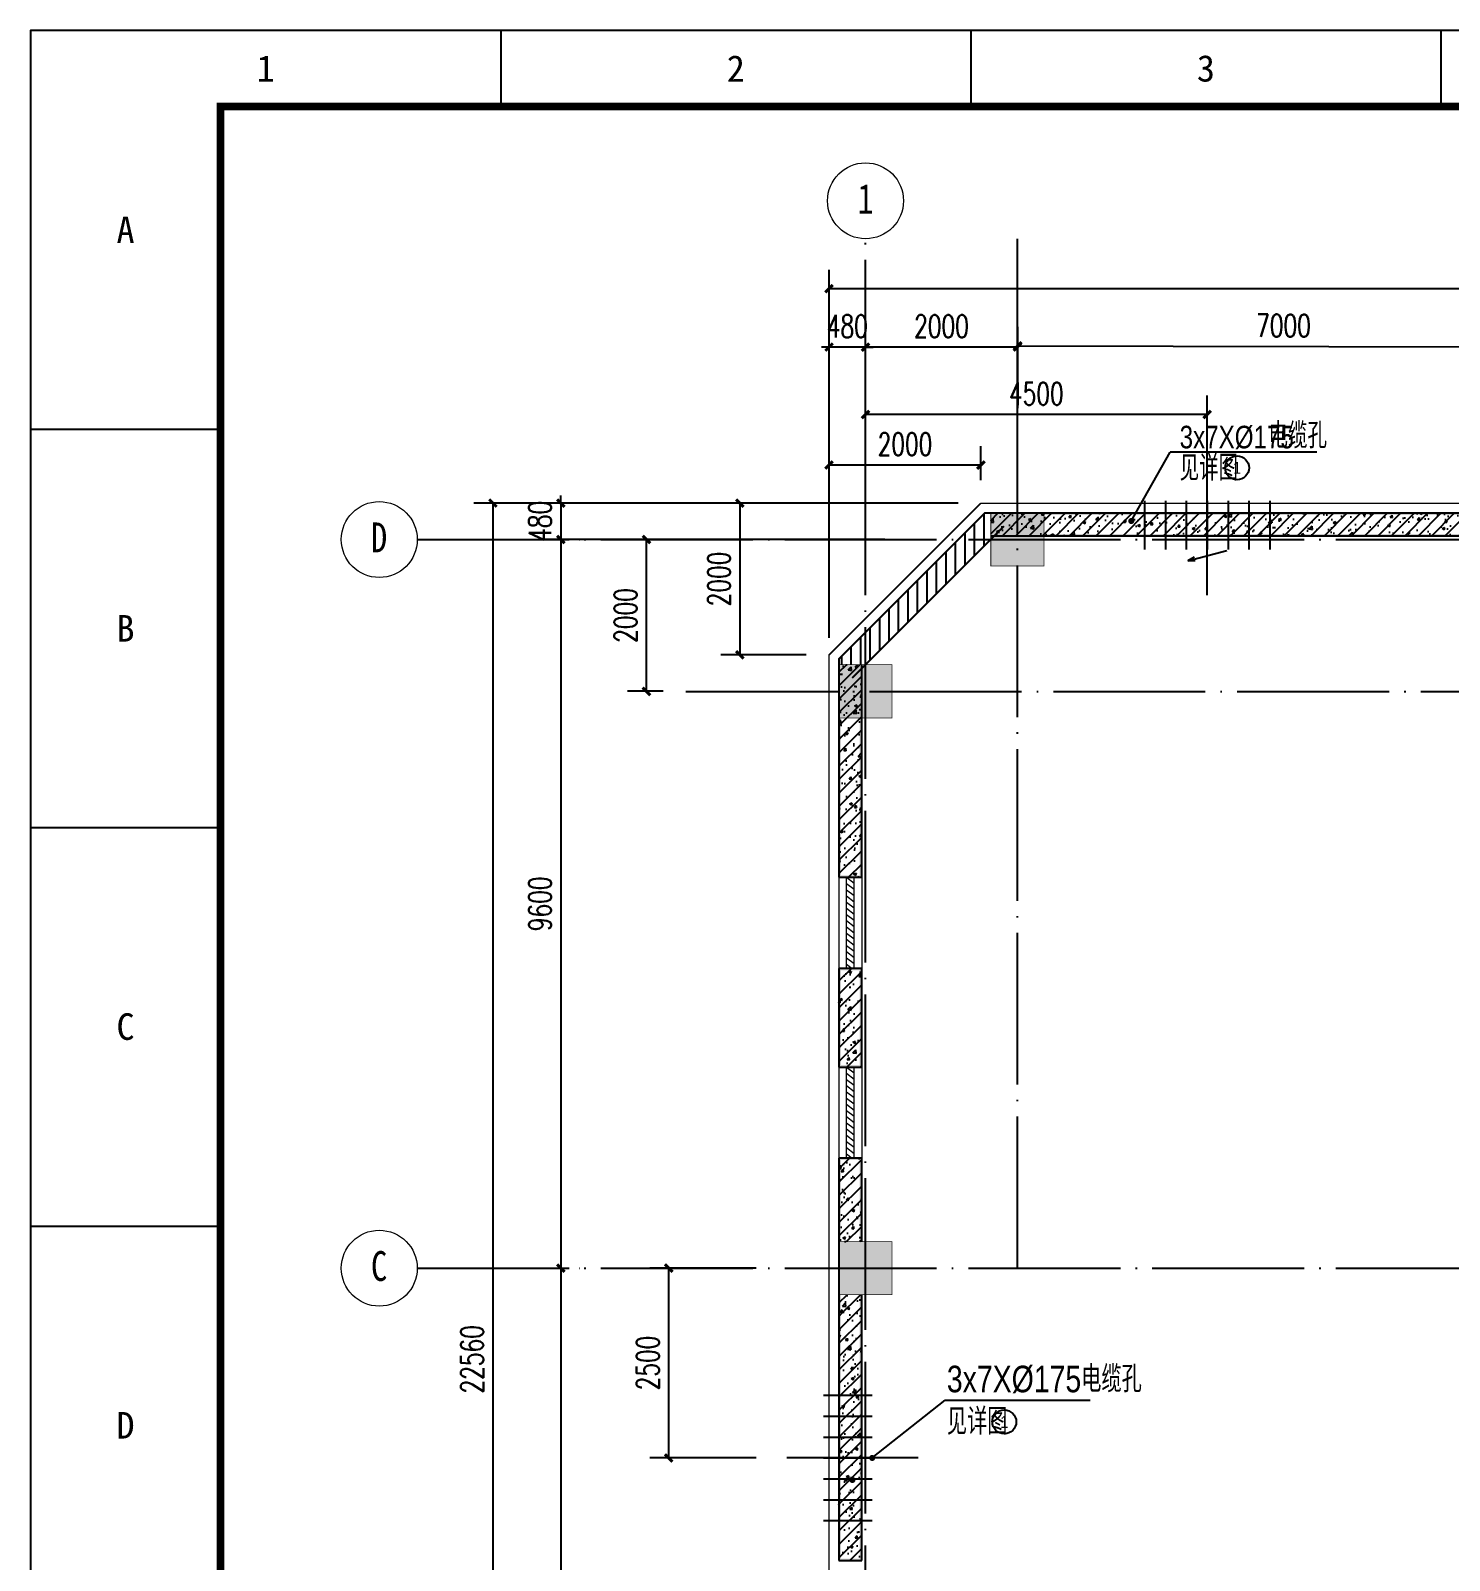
# Model space of a CAD drawing. Extents: x 3213259 to 3716512, y 332899 to 392399.
# Drawn here: x 3357549 to 3376235, y 372194 to 392349 of the extents above; entities that cross this region are included whole.
import ezdxf
from ezdxf.enums import TextEntityAlignment as Align

# ---------------------------------------------------------------- set-up
doc = ezdxf.new("R2010")
doc.units = 0
doc.header["$LTSCALE"] = 1000
doc.header["$MEASUREMENT"] = 0
doc.linetypes.add('ACAD_ISO04W100', pattern=[30, 24, -3, 0, -3])
doc.linetypes.add('DOTE', pattern=[2.42, 2, -0.2, 0.02, -0.2])
for name, color, linetype in [('AXIS', 3, 'Continuous'), ('DIM_LEAD', 3, 'Continuous'), ('DIM_SYMB', 3, 'Continuous'), ('DOTE', 1, 'DOTE'), ('JQFrame_DefaultLayer', 7, 'Continuous'), ('M_Hatch', 254, 'Continuous'), ('M_Thick', 6, 'Continuous'), ('PUB_HATCH', 8, 'Continuous'), ('PUB_TEXT', 7, 'Continuous'), ('PUB_WALL', 9, 'Continuous'), ('WALL', 7, 'Continuous'), ('电气提资', 6, 'Continuous'), ('结构柱', 7, 'Continuous')]:
    doc.layers.add(name, color=color, linetype=linetype)
for name, color, linetype, lineweight in [('JZX_ViewLine', 30, 'Continuous', 0), ('S-GRID-IDEN', 7, 'Continuous', 18), ('window', 141, 'Continuous', 5)]:
    doc.layers.add(name, color=color, linetype=linetype, lineweight=lineweight)
doc.styles.add('_TCH_DIM_T3', font='SIMPLEX.shx', dxfattribs={"width": 0.705882, "bigfont": 'GBCBIG'})
doc.styles.add('JQFrame_markText', font='txt')
doc.styles.add('sepd_yb2', font='sepd_gbe.shx', dxfattribs={"width": 0.8, "bigfont": 'sepd_gbc.shx'})
doc.dimstyles.new('_TCH_ARCH&&100', dxfattribs={"dimtxt": 297.5, "dimasz": 100, "dimexe": 250, "dimexo": 300, "dimgap": 126.25, "dimtad": 1, "dimdec": 0, "dimzin": 0, "dimdsep": 46, "dimtxsty": '_TCH_DIM_T3', "dimblk": 'ARCHTICK', "dimcen": 0.09, "dimclrt": 7, "dimazin": 2, "dimtfac": 1, "dimtdec": 0, "dimtix": 1, "dimtmove": 2, "dimatfit": 3, "dimfxl": 1, "dimtolj": 1, "dimtzin": 0, "dimarcsym": 0})
pattern_1 = [(45, (1020450.6, -428190.25), (-88.3883476, 88.3883476), []), (50, (1020450.6, -428190.25), (358.63009, -31.376067), [37.5, -412.5]), (355, (1020450.6, -428190.25), (-69.375667, 376.096067), [30, -330]), (100.4514, (1020480.5, -428192.86), (289.25469, 344.71977), [31.870095, -350.571056]), (46.1842, (1020450.6, -428090.25), (533.620524, -82.75951), [56.25, -618.75]), (96.6356, (1020495.07, -428097.14), (467.33135, 487.05894), [47.80514, -525.8565]), (351.1842, (1020450.6, -428090.25), (467.33097, 487.0593), [45, -495]), (21, (1020500.6, -428115.25), (298.453526, -201.309445), [37.5, -412.5]), (326, (1020500.6, -428115.25), (121.657666, 362.57502), [30, -330]), (71.4514, (1020525.48, -428132.02), (420.111314, 161.26525), [31.870095, -350.571056]), (37.5, (1020450.6, -428190.25), (6.0799277, 166.446927), [0, -326, 0, -335, 0, -331.25]), (7.5, (1020450.6, -428190.25), (131.534769, 197.205856), [0, -191, 0, -318.5, 0, -126.25]), (327.5, (1020339.1, -428190.25), (266.911218, -11.277436), [0, -125, 0, -390, 0, -517.5]), (317.5, (1020289.1, -428190.25), (291.593085, 50.052491), [0, -162.5, 0, -259, 0, -367.5])]

# ---------------------------------------------------------------- blocks, each defined once
blk = doc.blocks.new('JQStandardFrame-{2F40822963A54541BFAD0D905C8B126F}')
at = {"layer": 'JQFrame_DefaultLayer', "color": 3}
blk.add_lwpolyline([(0, 0), (743, 0), (743, 420), (0, 420)], close=True, dxfattribs=at)
for points in [[(61.92, 420), (61.92, 410)], [(123.83, 420), (123.83, 410)], [(185.75, 420), (185.75, 410)], [(0, 367.5), (25, 367.5)], [(0, 315), (25, 315)], [(0, 262.5), (25, 262.5)]]:
    blk.add_lwpolyline(points, dxfattribs=at)
at = {"layer": 'JQFrame_DefaultLayer', "color": 3, "const_width": 1}
blk.add_lwpolyline([(25, 10), (733, 10), (733, 410), (25, 410)], close=True, dxfattribs=at)
at = {"layer": 'JQFrame_DefaultLayer', "color": 3, "char_height": 3.5, "attachment_point": 5, "style": 'JQFrame_markText'}
for s, insert in [('1', (30.96, 415)), ('2', (92.88, 415)), ('3', (154.79, 415)), ('A', (12.5, 393.75)), ('B', (12.5, 341.25)), ('C', (12.5, 288.75)), ('D', (12.5, 236.25))]:
    blk.add_mtext(s, dxfattribs=dict(at, insert=insert))
blk = doc.blocks.new('_ArchTick')
at = {"color": 0, "linetype": 'ByBlock', "const_width": 0.4}
blk.add_lwpolyline([(-0.5, -0.5), (0.5, 0.5)], dxfattribs=at)
blk = doc.blocks.new('*D223')
at = {"layer": 'AXIS', "color": 0, "lineweight": -2}
for p, q in [((3369765, 386124), (3366640, 386124)), ((3366890, 386124), (3366890, 384124)), ((3367765, 384124), (3366640, 384124))]:
    blk.add_line(p, q, dxfattribs=at)
at = {"layer": 'Defpoints', "color": 0}
for p in [(3370065, 386124), (3366890, 384124), (3368065, 384124)]:
    blk.add_point(p, dxfattribs=at)
at = {"layer": 'AXIS', "color": 0, "lineweight": -2, "xscale": 100, "yscale": 100, "zscale": 100}
for p, rotation in [((3366890, 386124), 90), ((3366890, 384124), 270)]:
    blk.add_blockref('_ArchTick', p, dxfattribs=dict(at, rotation=rotation))
at = {"layer": 'AXIS', "color": 7, "insert": (3366615, 385124), "char_height": 297.5, "attachment_point": 5, "rotation": 90, "style": '_TCH_DIM_T3'}
blk.add_mtext('\\A1;2000', dxfattribs=at)
blk = doc.blocks.new('*D222')
at = {"layer": 'AXIS', "color": 0, "lineweight": -2}
for p, q in [((3368065, 386424), (3368065, 386875)), ((3370065, 386424), (3370065, 386875)), ((3370065, 386625), (3368065, 386625))]:
    blk.add_line(p, q, dxfattribs=at)
at = {"layer": 'Defpoints', "color": 0}
for p in [(3368065, 386625), (3368065, 386124), (3370065, 386124)]:
    blk.add_point(p, dxfattribs=at)
at = {"layer": 'AXIS', "color": 0, "lineweight": -2, "xscale": 100, "yscale": 100, "zscale": 100, "rotation": 180}
blk.add_blockref('_ArchTick', (3368065, 386625), dxfattribs=at)
at = {"layer": 'AXIS', "color": 0, "lineweight": -2, "xscale": 100, "yscale": 100, "zscale": 100}
blk.add_blockref('_ArchTick', (3370065, 386625), dxfattribs=at)
at = {"layer": 'AXIS', "color": 7, "insert": (3369065, 386900), "char_height": 297.5, "attachment_point": 5, "style": '_TCH_DIM_T3'}
blk.add_mtext('\\A1;2000', dxfattribs=at)
blk = doc.blocks.new('*D221')
at = {"layer": 'AXIS', "color": 0, "lineweight": -2}
for p, q in [((3368545, 386294), (3368545, 388429)), ((3370545, 386294), (3370545, 388429)), ((3370545, 388179), (3368545, 388179))]:
    blk.add_line(p, q, dxfattribs=at)
at = {"layer": 'Defpoints', "color": 0}
for p in [(3368545, 388179), (3368545, 385994), (3370545, 385994)]:
    blk.add_point(p, dxfattribs=at)
at = {"layer": 'AXIS', "color": 0, "lineweight": -2, "xscale": 100, "yscale": 100, "zscale": 100, "rotation": 180}
blk.add_blockref('_ArchTick', (3368545, 388179), dxfattribs=at)
at = {"layer": 'AXIS', "color": 0, "lineweight": -2, "xscale": 100, "yscale": 100, "zscale": 100}
blk.add_blockref('_ArchTick', (3370545, 388179), dxfattribs=at)
at = {"layer": 'AXIS', "color": 7, "insert": (3369545, 388454), "char_height": 297.5, "attachment_point": 5, "style": '_TCH_DIM_T3'}
blk.add_mtext('\\A1;2000', dxfattribs=at)
blk = doc.blocks.new('*D220')
at = {"layer": 'AXIS', "color": 0, "lineweight": -2}
for p, q in [((3364533, 376044), (3364533, 367044)), ((3364777, 376044), (3364783, 376044)), ((3364777, 367044), (3364783, 367044))]:
    blk.add_line(p, q, dxfattribs=at)
at = {"layer": 'Defpoints', "color": 0}
for p in [(3364477, 376044), (3364477, 367044), (3364533, 367044)]:
    blk.add_point(p, dxfattribs=at)
at = {"layer": 'AXIS', "color": 0, "lineweight": -2, "xscale": 100, "yscale": 100, "zscale": 100}
for p, rotation in [((3364533, 376044), 90), ((3364533, 367044), 270)]:
    blk.add_blockref('_ArchTick', p, dxfattribs=dict(at, rotation=rotation))
at = {"layer": 'AXIS', "color": 7, "insert": (3364258, 371544), "char_height": 297.5, "attachment_point": 5, "rotation": 90, "style": '_TCH_DIM_T3'}
blk.add_mtext('\\A1;9000', dxfattribs=at)
blk = doc.blocks.new('*D219')
at = {"layer": 'AXIS', "color": 0, "lineweight": -2}
for p, q in [((3368065, 384348), (3368065, 389199)), ((3414925, 384348), (3414925, 389199)), ((3368065, 388949), (3414925, 388949))]:
    blk.add_line(p, q, dxfattribs=at)
at = {"layer": 'Defpoints', "color": 0}
for p in [(3414925, 388949), (3368065, 384048), (3414925, 384048)]:
    blk.add_point(p, dxfattribs=at)
at = {"layer": 'AXIS', "color": 0, "lineweight": -2, "xscale": 100, "yscale": 100, "zscale": 100, "rotation": 180}
blk.add_blockref('_ArchTick', (3368065, 388949), dxfattribs=at)
at = {"layer": 'AXIS', "color": 0, "lineweight": -2, "xscale": 100, "yscale": 100, "zscale": 100}
blk.add_blockref('_ArchTick', (3414925, 388949), dxfattribs=at)
at = {"layer": 'AXIS', "color": 7, "insert": (3391495, 389224), "char_height": 297.5, "attachment_point": 5, "style": '_TCH_DIM_T3'}
blk.add_mtext('\\A1;46860', dxfattribs=at)
blk = doc.blocks.new('*D218')
at = {"layer": 'AXIS', "color": 0, "lineweight": -2}
for p, q in [((3368065, 385944), (3368065, 388429)), ((3368545, 385944), (3368545, 388429)), ((3368065, 388179), (3367965, 388179)), ((3368545, 388179), (3368065, 388179)), ((3368545, 388179), (3368645, 388179))]:
    blk.add_line(p, q, dxfattribs=at)
at = {"layer": 'Defpoints', "color": 0}
for p in [(3368065, 388179), (3368065, 385644), (3368545, 385644)]:
    blk.add_point(p, dxfattribs=at)
at = {"layer": 'AXIS', "color": 0, "lineweight": -2, "xscale": 100, "yscale": 100, "zscale": 100}
blk.add_blockref('_ArchTick', (3368065, 388179), dxfattribs=at)
at = {"layer": 'AXIS', "color": 0, "lineweight": -2, "xscale": 100, "yscale": 100, "zscale": 100, "rotation": 180}
blk.add_blockref('_ArchTick', (3368545, 388179), dxfattribs=at)
at = {"layer": 'AXIS', "color": 7, "insert": (3368305, 388454), "char_height": 297.5, "attachment_point": 5, "style": '_TCH_DIM_T3'}
blk.add_mtext('\\A1;480', dxfattribs=at)
blk = doc.blocks.new('*D216')
at = {"layer": 'AXIS', "color": 0, "lineweight": -2}
for p, q in [((3365880, 385644), (3365410, 385644)), ((3365660, 383644), (3365660, 385644)), ((3365880, 383644), (3365410, 383644))]:
    blk.add_line(p, q, dxfattribs=at)
at = {"layer": 'Defpoints', "color": 0}
for p in [(3365660, 385644), (3366180, 385644), (3366180, 383644)]:
    blk.add_point(p, dxfattribs=at)
at = {"layer": 'AXIS', "color": 0, "lineweight": -2, "xscale": 100, "yscale": 100, "zscale": 100}
for p, rotation in [((3365660, 385644), 90), ((3365660, 383644), 270)]:
    blk.add_blockref('_ArchTick', p, dxfattribs=dict(at, rotation=rotation))
at = {"layer": 'AXIS', "color": 7, "insert": (3365385, 384644), "char_height": 297.5, "attachment_point": 5, "rotation": 90, "style": '_TCH_DIM_T3'}
blk.add_mtext('\\A1;2000', dxfattribs=at)
blk = doc.blocks.new('*D215')
at = {"layer": 'AXIS', "color": 0, "lineweight": -2}
for p, q in [((3365546, 386124), (3363388, 386124)), ((3363638, 386124), (3363638, 363564)), ((3365546, 363564), (3363388, 363564))]:
    blk.add_line(p, q, dxfattribs=at)
at = {"layer": 'Defpoints', "color": 0}
for p in [(3365846, 386124), (3363638, 363564), (3365846, 363564)]:
    blk.add_point(p, dxfattribs=at)
at = {"layer": 'AXIS', "color": 0, "lineweight": -2, "xscale": 100, "yscale": 100, "zscale": 100}
for p, rotation in [((3363638, 386124), 90), ((3363638, 363564), 270)]:
    blk.add_blockref('_ArchTick', p, dxfattribs=dict(at, rotation=rotation))
at = {"layer": 'AXIS', "color": 7, "insert": (3363363, 374844), "char_height": 297.5, "attachment_point": 5, "rotation": 90, "style": '_TCH_DIM_T3'}
blk.add_mtext('\\A1;22560', dxfattribs=at)
blk = doc.blocks.new('*D214')
at = {"layer": 'AXIS', "color": 0, "lineweight": -2}
for p, q in [((3364533, 385644), (3364533, 376044)), ((3364777, 385644), (3364783, 385644)), ((3364777, 376044), (3364783, 376044))]:
    blk.add_line(p, q, dxfattribs=at)
at = {"layer": 'Defpoints', "color": 0}
for p in [(3364477, 385644), (3364477, 376044), (3364533, 376044)]:
    blk.add_point(p, dxfattribs=at)
at = {"layer": 'AXIS', "color": 0, "lineweight": -2, "xscale": 100, "yscale": 100, "zscale": 100}
for p, rotation in [((3364533, 385644), 90), ((3364533, 376044), 270)]:
    blk.add_blockref('_ArchTick', p, dxfattribs=dict(at, rotation=rotation))
at = {"layer": 'AXIS', "color": 7, "insert": (3364258, 380844), "char_height": 297.5, "attachment_point": 5, "rotation": 90, "style": '_TCH_DIM_T3'}
blk.add_mtext('\\A1;9600', dxfattribs=at)
blk = doc.blocks.new('*D213')
at = {"layer": 'AXIS', "color": 0, "lineweight": -2}
for p, q in [((3364533, 386124), (3364533, 386224)), ((3368798, 386124), (3364283, 386124)), ((3364533, 386124), (3364533, 385644)), ((3368798, 385644), (3364283, 385644)), ((3364533, 385644), (3364533, 385544))]:
    blk.add_line(p, q, dxfattribs=at)
at = {"layer": 'Defpoints', "color": 0}
for p in [(3369098, 386124), (3364533, 385644), (3369098, 385644)]:
    blk.add_point(p, dxfattribs=at)
at = {"layer": 'AXIS', "color": 0, "lineweight": -2, "xscale": 100, "yscale": 100, "zscale": 100}
for p, rotation in [((3364533, 386124), 270), ((3364533, 385644), 90)]:
    blk.add_blockref('_ArchTick', p, dxfattribs=dict(at, rotation=rotation))
at = {"layer": 'AXIS', "color": 7, "insert": (3364258, 385884), "char_height": 297.5, "attachment_point": 5, "rotation": 90, "style": '_TCH_DIM_T3'}
blk.add_mtext('\\A1;480', dxfattribs=at)
blk = doc.blocks.new('*D211')
at = {"layer": 'AXIS', "color": 0, "lineweight": -2}
for p, q in [((3368545, 385209), (3368545, 387540)), ((3373045, 385209), (3373045, 387540)), ((3373045, 387290), (3368545, 387290))]:
    blk.add_line(p, q, dxfattribs=at)
at = {"layer": 'Defpoints', "color": 0}
for p in [(3368545, 387290), (3368545, 384909), (3373045, 384909)]:
    blk.add_point(p, dxfattribs=at)
at = {"layer": 'AXIS', "color": 0, "lineweight": -2, "xscale": 100, "yscale": 100, "zscale": 100, "rotation": 180}
blk.add_blockref('_ArchTick', (3368545, 387290), dxfattribs=at)
at = {"layer": 'AXIS', "color": 0, "lineweight": -2, "xscale": 100, "yscale": 100, "zscale": 100}
blk.add_blockref('_ArchTick', (3373045, 387290), dxfattribs=at)
at = {"layer": 'AXIS', "color": 7, "insert": (3370795, 387565), "char_height": 297.5, "attachment_point": 5, "style": '_TCH_DIM_T3'}
blk.add_mtext('\\A1;4500', dxfattribs=at)
blk = doc.blocks.new('A$C31D42C8E')
at = {"layer": '电气提资', "color": 7}
blk.add_line((0, 775), (0, -957), dxfattribs=at)
at = {"layer": '电气提资', "color": 1, "linetype": 'ACAD_ISO04W100', "ltscale": 50}
for p, q in [((-825, -470), (-825, 170)), ((-550, -470), (-550, 170)), ((-275, -470), (-275, 170)), ((0, -470), (0, 170)), ((275, -470), (275, 170)), ((550, -470), (550, 170)), ((825, -470), (825, 170))]:
    blk.add_line(p, q, dxfattribs=at)
blk = doc.blocks.new('$WINLIB2D$00000039')
at = {"color": 0}
for points in [[(-0.5, 0.5), (-0.5, -0.5)], [(0.5, 0.5), (-0.5, 0.5)], [(0.5, -0.5), (0.5, 0.5)], [(-0.5, 0.167), (0.5, 0.167)], [(-0.452, -0.167), (-0.5, 0.084)], [(-0.384, -0.167), (-0.448, 0.167)], [(-0.316, -0.167), (-0.38, 0.167)], [(-0.248, -0.167), (-0.312, 0.167)], [(-0.18, -0.167), (-0.244, 0.167)], [(-0.112, -0.167), (-0.176, 0.167)], [(-0.044, -0.167), (-0.108, 0.167)], [(0.024, -0.167), (-0.04, 0.167)], [(0.092, -0.167), (0.028, 0.167)], [(0.16, -0.167), (0.096, 0.167)], [(0.228, -0.167), (0.164, 0.167)], [(0.296, -0.167), (0.232, 0.167)], [(0.364, -0.167), (0.3, 0.167)], [(0.432, -0.167), (0.368, 0.167)], [(0.5, -0.167), (0.436, 0.167)], [(-0.5, -0.167), (0.5, -0.167)], [(0.5, -0.5), (-0.5, -0.5)]]:
    blk.add_lwpolyline(points, dxfattribs=at)
blk = doc.blocks.new('*D200')
at = {"layer": 'AXIS', "color": 0, "lineweight": -2}
for p, q in [((3370546, 386294), (3370550, 388444)), ((3377546, 386279), (3377550, 388429)), ((3370550, 388194), (3377550, 388179))]:
    blk.add_line(p, q, dxfattribs=at)
at = {"layer": 'Defpoints', "color": 0}
for p in [(3377550, 388179), (3370545, 385994), (3377545, 385979)]:
    blk.add_point(p, dxfattribs=at)
at = {"layer": 'AXIS', "color": 0, "lineweight": -2, "xscale": 100, "yscale": 100, "zscale": 100}
for p, rotation in [((3370550, 388194), 179.8810449370617), ((3377550, 388179), 359.8810449370617)]:
    blk.add_blockref('_ArchTick', p, dxfattribs=dict(at, rotation=rotation))
at = {"layer": 'AXIS', "color": 7, "insert": (3374050, 388462), "char_height": 297.5, "attachment_point": 5, "rotation": 359.881, "style": '_TCH_DIM_T3'}
blk.add_mtext('\\A1;7000', dxfattribs=at)
blk = doc.blocks.new('*D198')
at = {"layer": 'AXIS', "color": 0, "lineweight": -2}
for p, q in [((3367105, 376044), (3365703, 376044)), ((3365953, 373544), (3365953, 376044)), ((3367105, 373544), (3365703, 373544))]:
    blk.add_line(p, q, dxfattribs=at)
at = {"layer": 'Defpoints', "color": 0}
for p in [(3365953, 376044), (3367405, 376044), (3367405, 373544)]:
    blk.add_point(p, dxfattribs=at)
at = {"layer": 'AXIS', "color": 0, "lineweight": -2, "xscale": 100, "yscale": 100, "zscale": 100}
for p, rotation in [((3365953, 376044), 90), ((3365953, 373544), 270)]:
    blk.add_blockref('_ArchTick', p, dxfattribs=dict(at, rotation=rotation))
at = {"layer": 'AXIS', "color": 7, "insert": (3365678, 374794), "char_height": 297.5, "attachment_point": 5, "rotation": 90, "style": '_TCH_DIM_T3'}
blk.add_mtext('\\A1;2500', dxfattribs=at)
blk = doc.blocks.new('轴网 - M_轴线标头 - 圆-208176--3_200m层平面图')
at = {"layer": 'S-GRID-IDEN'}
blk.add_circle((0, 0), 5, dxfattribs=at)

msp = doc.modelspace()

# ---------------------------------------------------------------- hatches: boundary and pattern name
at = {"layer": 'M_Hatch'}
for points in [[(3368195.134, 383293.835), (3368895.134, 383293.835), (3368895.134, 383993.835), (3368195.134, 383993.835)], [(3368195.134, 375693.835), (3368895.134, 375693.835), (3368895.134, 376393.835), (3368195.134, 376393.835)]]:
    msp.add_hatch(color=256, dxfattribs=at).paths.add_polyline_path(points)
at = {"layer": 'PUB_HATCH'}
h = msp.add_hatch(dxfattribs=at)
h.set_pattern_fill('钢筋混凝土', color=256, scale=50, style=0)
h.set_pattern_definition([(45, (1020450.6, -428190.21), (-88.3883476, 88.3883476), []), (50, (1020450.6, -428190.2), (358.63009, -31.376067), [37.5, -412.5]), (355, (1020450.6, -428190.2), (-69.375667, 376.096067), [30, -330]), (100.4514, (1020480.5, -428192.83), (289.25469, 344.71977), [31.870095, -350.571056]), (46.1842, (1020450.6, -428090.2), (533.620524, -82.75951), [56.25, -618.75]), (96.6356, (1020495.07, -428097.1), (467.33135, 487.05894), [47.80514, -525.8565]), (351.1842, (1020450.6, -428090.2), (467.33097, 487.0593), [45, -495]), (21, (1020500.6, -428115.2), (298.453526, -201.309445), [37.5, -412.5]), (326, (1020500.6, -428115.2), (121.657666, 362.57502), [30, -330]), (71.4514, (1020525.48, -428132), (420.111314, 161.26525), [31.870095, -350.571056]), (37.5, (1020450.6, -428190.21), (6.0799277, 166.446927), [0, -326, 0, -335, 0, -331.25]), (7.5, (1020450.6, -428190.21), (131.534769, 197.205856), [0, -191, 0, -318.5, 0, -126.25]), (327.5, (1020339.1, -428190.21), (266.911218, -11.277436), [0, -125, 0, -390, 0, -517.5]), (317.5, (1020289.1, -428190.21), (291.593085, 50.052491), [0, -162.5, 0, -259, 0, -367.5])])
h.paths.add_polyline_path([(3377195.134, 385693.835), (3377195.134, 385993.835), (3370195.134, 385993.835), (3370195.134, 385693.835)])
h = msp.add_hatch(dxfattribs=at)
h.set_pattern_fill('钢筋混凝土', color=256, scale=50, style=0)
h.set_pattern_definition(pattern_1)
h.paths.add_polyline_path([(3368495.134, 383993.81), (3368195.134, 383993.81), (3368195.134, 381193.834), (3368495.134, 381193.834)])
h = msp.add_hatch(dxfattribs=at)
h.set_pattern_fill('钢筋混凝土', color=256, scale=50, style=0)
h.set_pattern_definition(pattern_1)
h.paths.add_polyline_path([(3368195.134, 379993.834), (3368195.134, 378693.834), (3368495.134, 378693.834), (3368495.134, 379993.834)])
h = msp.add_hatch(dxfattribs=at)
h.set_pattern_fill('钢筋混凝土', color=256, scale=50, style=0)
h.set_pattern_definition(pattern_1)
h.paths.add_polyline_path([(3368195.145, 376043.81), (3368195.145, 376393.81), (3368495.134, 376393.81), (3368495.134, 377493.834), (3368195.134, 377493.834), (3368195.134, 376043.81)])
h = msp.add_hatch(dxfattribs=at)
h.set_pattern_fill('钢筋混凝土', color=256, scale=50, style=0)
h.set_pattern_definition(pattern_1)
h.paths.add_polyline_path([(3368495.134, 375693.81), (3368195.145, 375693.81), (3368195.145, 376043.81), (3368195.134, 376043.81), (3368195.134, 372193.834), (3368495.134, 372193.834)])
at = {"layer": 'PUB_WALL'}
for points in [[(3377195.134, 385968.835), (3377195.134, 385993.835), (3370195.134, 385993.835), (3370195.134, 385968.835)], [(3377195.134, 385693.835), (3377195.134, 385718.835), (3370195.134, 385718.835), (3370195.134, 385693.835)], [(3368220.134, 383993.81), (3368195.134, 383993.81), (3368195.134, 381193.834), (3368220.134, 381218.834)], [(3368495.134, 383993.81), (3368470.134, 383993.81), (3368470.134, 381218.834), (3368495.134, 381193.834)], [(3368195.134, 381193.834), (3368495.134, 381193.834), (3368470.134, 381218.834), (3368220.134, 381218.834)], [(3368495.134, 379993.834), (3368195.134, 379993.834), (3368220.134, 379968.834), (3368470.134, 379968.834)], [(3368195.134, 379993.834), (3368195.134, 378693.834), (3368220.134, 378718.834), (3368220.134, 379968.834)], [(3368495.134, 378693.834), (3368495.134, 379993.834), (3368470.134, 379968.834), (3368470.134, 378718.834)], [(3368195.134, 378693.834), (3368495.134, 378693.834), (3368470.134, 378718.834), (3368220.134, 378718.834)], [(3368195.145, 376043.81), (3368195.145, 376393.81), (3368220.134, 376393.81), (3368220.134, 377468.834), (3368195.134, 377493.834), (3368195.134, 376043.81)], [(3368495.134, 377493.834), (3368195.134, 377493.834), (3368220.134, 377468.834), (3368470.134, 377468.834)], [(3368470.134, 376393.81), (3368495.134, 376393.81), (3368495.134, 377493.834), (3368470.134, 377468.834)], [(3368220.134, 375693.81), (3368195.145, 375693.81), (3368195.145, 376043.81), (3368195.134, 376043.81), (3368195.134, 372193.834), (3368220.134, 372218.834)], [(3368495.134, 375693.81), (3368470.134, 375693.81), (3368470.134, 372218.834), (3368495.134, 372193.834)], [(3368195.134, 372193.834), (3368495.134, 372193.834), (3368470.134, 372218.834), (3368220.134, 372218.834)]]:
    msp.add_hatch(color=2, dxfattribs=at).paths.add_polyline_path(points)
at = {"layer": '结构柱'}
h = msp.add_hatch(dxfattribs=at)
h.set_pattern_fill('ANSI31', color=256, scale=1000, angle=45)
h.set_pattern_definition([(90, (1727981.51, -408522.42), (-125, 0), [])])
h.paths.add_polyline_path([(3370195.134, 385993.835), (3370118.982, 385993.835), (3369768.982, 385643.835), (3370193.246, 385643.835), (3370195.134, 385645.723)])
h.paths.add_polyline_path([(3370193.246, 385643.835), (3369768.982, 385643.835), (3368545.134, 384419.987), (3368545.134, 383995.723)])
h.paths.add_polyline_path([(3368545.134, 384419.987), (3368195.134, 384069.987), (3368195.134, 383993.835), (3368543.246, 383993.835), (3368545.134, 383995.723)])
msp.add_hatch(color=256, dxfattribs=at).paths.add_polyline_path([(3370195.134, 385293.835), (3370895.134, 385293.835), (3370895.134, 385993.835), (3370195.134, 385993.835)])

# ---------------------------------------------------------------- linework, layer by layer
msp.add_line((3372788.592, 385363.121), (3373301.762, 385498.166))
for points in [[(3372875.418, 385412.733), (3372788.592, 385363.121)], [(3372888.591, 385362.674), (3372788.592, 385363.121)]]:
    msp.add_lwpolyline(points)
at = {"layer": 'DIM_LEAD'}
for p, q in [((3372045.177, 385887.674), (3372559.104, 386794.892)), ((3374486.957, 386794.892), (3372559.104, 386794.892)), ((3368633.348, 373543.801), (3369593.416, 374303.753)), ((3369593.416, 374303.753), (3371502.934, 374303.753))]:
    msp.add_line(p, q, dxfattribs=at)
at = {"layer": 'DIM_LEAD', "const_width": 40}
for points in [[(3372050.538, 385868.439, 1), (3372039.816, 385906.975, 1)], [(3368638.709, 373524.533, 1), (3368627.986, 373563.069, 1)], [(3368388.852, 373265.481, 1), (3368356.48, 373241.986, 1)]]:
    msp.add_lwpolyline(points, format="xyb", close=True, dxfattribs=at)
at = {"layer": 'DIM_SYMB'}
msp.add_lwpolyline([(3374148.832, 380257.73, 0, 0, 0), (3374148.832, 379507.539, 80, 0, 0), (3374148.832, 379207.539, 0, 0, 0)], format="xyseb", dxfattribs=at)
at = {"layer": 'DOTE', "color": 4}
msp.add_line((3368545.134, 358290.883), (3368545.134, 389606.397), dxfattribs=at)
at = {"layer": 'DOTE', "color": 8}
for p, q in [((3370545.134, 376043.812), (3370545.134, 389606.397)), ((3362641.302, 385643.835), (3418608.815, 385643.835)), ((3366179.554, 383643.835), (3377545.134, 383643.835)), ((3362641.302, 376043.835), (3418608.815, 376043.835))]:
    msp.add_line(p, q, dxfattribs=at)
at = {"layer": 'JZX_ViewLine'}
msp.add_lwpolyline([(3370065.134, 386123.835), (3414925.134, 386123.835), (3414925.134, 363563.835), (3368065.134, 363563.835), (3368065.134, 384123.835)], dxfattribs=at)
at = {"layer": 'M_Thick'}
for points in [[(3370195.134, 385293.835, 10, 10, 0), (3370895.134, 385293.835, 10, 10, 0), (3370895.134, 385993.835, 10, 10, 0), (3370195.134, 385993.835, 10, 10, 0)], [(3368195.134, 383293.835, 10, 10, 0), (3368895.134, 383293.835, 10, 10, 0), (3368895.134, 383993.835, 10, 10, 0), (3368195.134, 383993.835, 10, 10, 0)], [(3368195.134, 375693.835, 10, 10, 0), (3368895.134, 375693.835, 10, 10, 0), (3368895.134, 376393.835, 10, 10, 0), (3368195.134, 376393.835, 10, 10, 0)]]:
    msp.add_lwpolyline(points, format="xyseb", close=True, dxfattribs=at)
at = {"layer": 'PUB_TEXT'}
for centre in [(3373438.409, 386588.072), (3370372.843, 374018.346)]:
    msp.add_circle(centre, 157.5, dxfattribs=at)
at = {"layer": 'WALL', "color": 2}
for p, q in [((3370195.126, 385993.835), (3377195.134, 385993.835)), ((3370195.134, 385693.835), (3377195.134, 385693.835)), ((3368195.134, 383993.81), (3368195.134, 381193.834)), ((3368495.134, 381193.834), (3368495.134, 383993.81)), ((3368195.134, 381193.834), (3368495.134, 381193.834)), ((3368495.134, 379993.834), (3368195.134, 379993.834)), ((3368195.134, 379993.834), (3368195.134, 378693.834)), ((3368495.134, 378693.834), (3368495.134, 379993.834)), ((3368195.134, 378693.834), (3368495.134, 378693.834)), ((3368195.134, 377493.834), (3368195.134, 376043.81)), ((3368495.134, 377493.834), (3368195.134, 377493.834)), ((3368495.134, 376393.81), (3368495.134, 377493.834)), ((3368195.134, 376043.81), (3368195.134, 372193.834)), ((3368495.134, 372193.834), (3368495.134, 375693.81)), ((3368195.134, 372193.834), (3368495.134, 372193.834))]:
    msp.add_line(p, q, dxfattribs=at)
at = {"layer": '结构柱', "color": 6}
msp.add_line((3368065.134, 384123.835), (3370065.134, 386123.835), dxfattribs=at)
at = {"layer": '结构柱', "color": 6, "const_width": 25}
for points in [[(3368195.134, 383993.835), (3368195.134, 384069.987), (3370118.982, 385993.835), (3370195.126, 385993.835)], [(3368369.19, 383819.779), (3370369.19, 385819.779)]]:
    msp.add_lwpolyline(points, dxfattribs=at)

# ---------------------------------------------------------------- block references
at = {"xscale": 100, "yscale": 100, "zscale": 100}
msp.add_blockref('JQStandardFrame-{2F40822963A54541BFAD0D905C8B126F}', (3357549.167, 350349.078), dxfattribs=at)
at = {"layer": 'S-GRID-IDEN', "xscale": 99.99999999999993, "yscale": 99.99999999999993, "zscale": 99.99999999999993}
msp.add_blockref('轴网 - M_轴线标头 - 圆-208176--3_200m层平面图', (3368545.134, 390106.397), dxfattribs=at)
at = {"layer": 'S-GRID-IDEN', "xscale": 99.99999999999993, "yscale": 99.99999999999993, "zscale": 99.99999999999993, "rotation": 269.9999999999994}
for p in [(3362141.302, 385643.835), (3362141.302, 376043.835)]:
    msp.add_blockref('轴网 - M_轴线标头 - 圆-208176--3_200m层平面图', p, dxfattribs=at)
at = {"layer": 'window', "color": 0, "xscale": -1200, "yscale": 300, "zscale": -1200, "rotation": 269.9999999999891}
for p in [(3368345.134, 380593.834), (3368345.134, 378093.834)]:
    msp.add_blockref('$WINLIB2D$00000039', p, dxfattribs=at)
at = {"layer": '电气提资', "color": 7}
for p, rotation in [((3373045.177, 385684.116), 180), ((3368463.727, 373543.801), 270)]:
    msp.add_blockref('A$C31D42C8E', p, dxfattribs=dict(at, rotation=rotation))

# ---------------------------------------------------------------- texts
at = {"layer": 'PUB_TEXT', "style": 'sepd_yb2', "width": 0.8}
for s, height, p in [('电缆孔', 337.5887, (3373852.352, 386845.106)), ('3x7X%%c175', 297.5, (3372682.087, 386845.106)), ('见详图', 337.5887, (3372682.087, 386418.48)), ('3x7X%%C175电缆孔', 350, (3369616.52, 374408.753)), ('见详图', 350, (3369616.52, 373848.753))]:
    msp.add_text(s, height=height, dxfattribs=at).set_placement(p)
at = {"layer": 'PUB_TEXT', "style": 'sepd_yb2', "width": 2.285714}
for p, p2 in [((3373385.99, 386509.444), (3373490.828, 386509.444)), ((3370320.424, 373939.717), (3370425.262, 373939.717))]:
    msp.add_text('1', height=157.258, dxfattribs=at).set_placement(p, p2, align=Align.FIT)
at = {"layer": 'S-GRID-IDEN', "lineweight": 15, "char_height": 393.18182, "width": 347.94292, "attachment_point": 2, "line_spacing_factor": 0.887216, "style": 'sepd_yb2'}
for s, insert in [('\\f黑体|b0|i0|c134|p49|;1', (3368545.012, 390328.394)), ('{\\fSimHei|b0|i0|c134|p49;D}', (3362138.723, 385868.534)), ('{\\fSimHei|b0|i0|c134|p49;C}', (3362138.723, 376268.534))]:
    msp.add_mtext(s, dxfattribs=dict(at, insert=insert))

# ---------------------------------------------------------------- dimensions: what is measured, and where the dimension line sits
at = {"layer": 'AXIS', "color": 3}
for base, p1, p2, picture, middle in [((3414925.134, 388949.133), (3368065.134, 384047.658), (3414925.134, 384047.658), '*D219', (3391495.134, 389224.133)), ((3368065.134, 388179.302), (3368545.134, 385643.835), (3368065.134, 385643.835), '*D218', (3368305.134, 388454.302)), ((3368545.134, 388179.302), (3370545.134, 385993.835), (3368545.134, 385993.835), '*D221', (3369545.134, 388454.302)), ((3368545.134, 387289.579), (3373045.177, 384909.48), (3368545.134, 384909.48), '*D211', (3370795.156, 387564.579)), ((3368065.134, 386625.11), (3370065.134, 386123.835), (3368065.134, 386123.831), '*D222', (3369065.134, 386900.11))]:
    dim = msp.add_linear_dim(base=base, p1=p1, p2=p2, dimstyle='_TCH_ARCH&&100', dxfattribs=at)
    dim.commit()
    dim.dimension.update_dxf_attribs({"geometry": picture, "text_midpoint": middle})
for p1, p2, distance, picture, middle in [((3370545.134, 385993.835), (3377545.134, 385979.302), 2199.995, '*D200', (3374050.273, 388461.558)), ((3367404.973, 373543.801), (3367404.973, 376043.801), 1452.332, '*D198', (3365677.641, 374793.801))]:
    dim = msp.add_aligned_dim(p1=p1, p2=p2, distance=distance, dimstyle='_TCH_ARCH&&100', dxfattribs=at)
    dim.commit()
    dim.dimension.update_dxf_attribs({"geometry": picture, "text_midpoint": middle})
for base, p1, p2, picture, middle in [((3363637.706, 363563.831), (3365846.112, 386123.831), (3365846.112, 363563.831), '*D215', (3363362.706, 374843.831)), ((3364533.176, 385643.841), (3369097.748, 386123.831), (3369097.748, 385643.841), '*D213', (3364258.176, 385883.836)), ((3366890.026, 384123.835), (3370065.134, 386123.835), (3368065.134, 384123.835), '*D223', (3366615.026, 385123.835)), ((3364533.206, 376043.805), (3364477.031, 385643.774), (3364477.042, 376043.805), '*D214', (3364258.206, 380843.79)), ((3365660.229, 385643.841), (3366179.554, 383643.835), (3366179.554, 385643.841), '*D216', (3365385.229, 384643.838)), ((3364533.206, 367043.801), (3364477.031, 376043.774), (3364477.031, 367043.801), '*D220', (3364258.206, 371543.788))]:
    dim = msp.add_linear_dim(base=base, p1=p1, p2=p2, angle=90, dimstyle='_TCH_ARCH&&100', dxfattribs=at)
    dim.commit()
    dim.dimension.update_dxf_attribs({"geometry": picture, "text_midpoint": middle})

doc.saveas('drawing.dxf')
